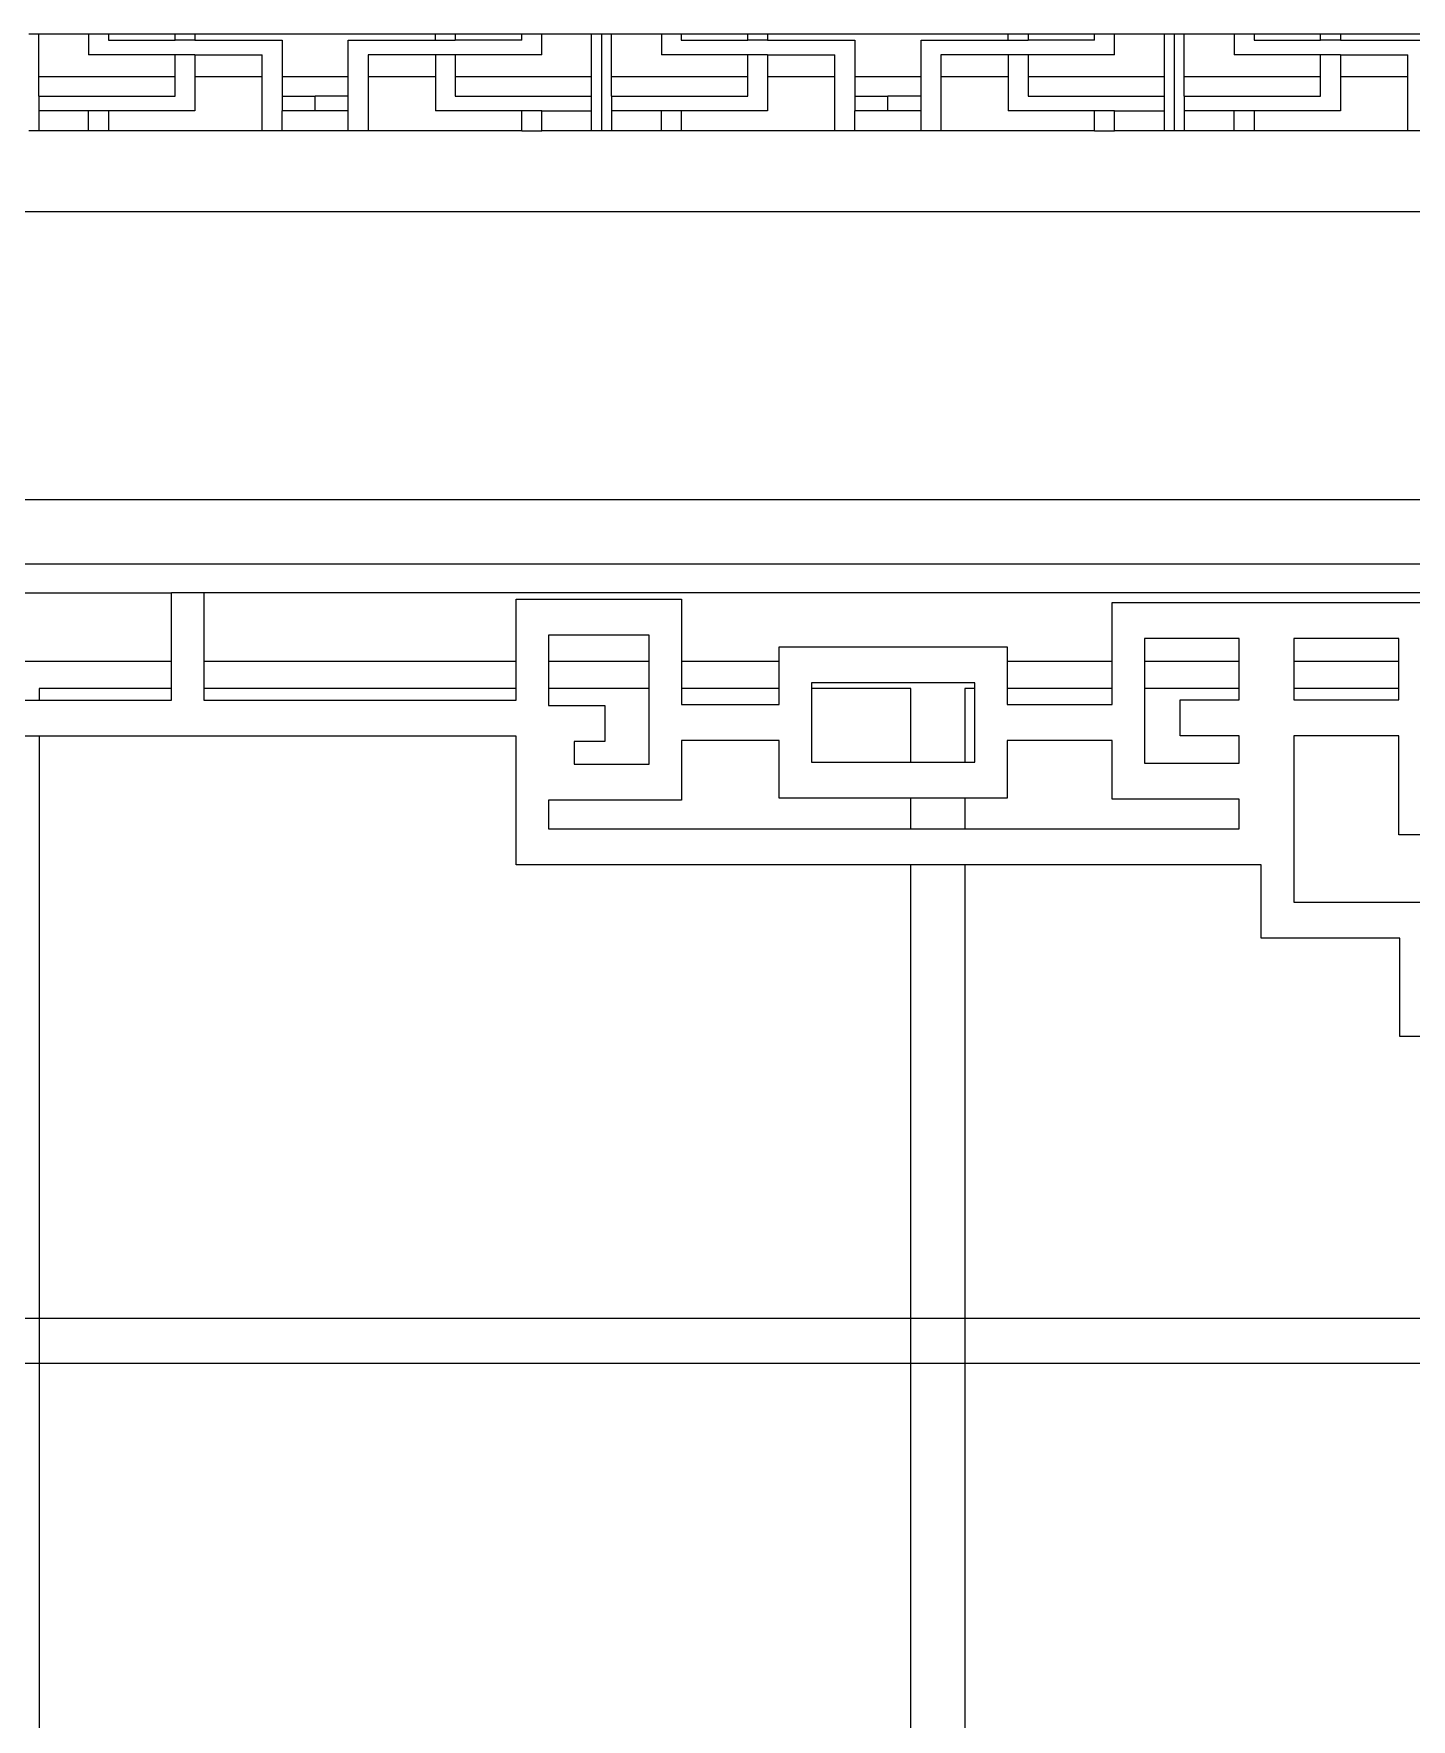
# Model space of a CAD drawing. Extents: x -24961 to 905641, y -154323 to 635957.
# Drawn here: x 424978 to 426509, y -117447 to -115574 of the extents above; entities that cross this region are included whole.
import ezdxf

# ---------------------------------------------------------------- set-up
doc = ezdxf.new("R2010")
doc.units = 0
doc.header["$LTSCALE"] = 1000
doc.header["$MEASUREMENT"] = 0
doc.layers.add('窗', color=154, linetype='Continuous')

msp = doc.modelspace()

# ---------------------------------------------------------------- linework, layer by layer
for p, q in [((424972.2, -115574.5), (424983.2, -115574.5)), ((424983.2, -115621.9), (424983.2, -115574.5)), ((424983.2, -115574.5), (425038.7, -115574.5)), ((425038.7, -115574.5), (425038.7, -115598.1)), ((425038.7, -115574.5), (425060.7, -115574.5)), ((425060.7, -115574.5), (425060.7, -115581.6)), ((425060.7, -115574.5), (425134.7, -115574.5)), ((425060.7, -115581.6), (425134.7, -115581.6)), ((425134.7, -115581.6), (425134.7, -115574.5)), ((425134.7, -115574.5), (425156.7, -115574.5)), ((425156.7, -115581.6), (425134.7, -115581.6)), ((425156.7, -115574.5), (425156.7, -115581.6)), ((425156.7, -115574.5), (425424.1, -115574.5)), ((425156.7, -115581.6), (425253.6, -115581.6)), ((425253.6, -115581.6), (425253.6, -115621.9)), ((425327.2, -115581.6), (425424.1, -115581.6)), ((425327.2, -115621.9), (425327.2, -115581.6)), ((425424.1, -115581.6), (425424.1, -115574.5)), ((425424.1, -115574.5), (425446.2, -115574.5)), ((425424.1, -115581.6), (425446.2, -115581.6)), ((425446.2, -115574.5), (425446.2, -115581.6)), ((425446.2, -115574.5), (425520.1, -115574.5)), ((425520.1, -115581.6), (425446.2, -115581.6)), ((425520.1, -115581.6), (425520.1, -115574.5)), ((425520.1, -115574.5), (425542.2, -115574.5)), ((425542.2, -115598.1), (425542.2, -115574.5)), ((425542.2, -115574.5), (425597.7, -115574.5)), ((425597.7, -115621.9), (425597.7, -115574.5)), ((425597.7, -115574.5), (425608.7, -115574.5)), ((425608.7, -115574.5), (425608.7, -115682.4)), ((425608.7, -115574.5), (425619.7, -115574.5)), ((425619.7, -115621.9), (425619.7, -115574.5)), ((425619.7, -115574.5), (425675.2, -115574.5)), ((425675.2, -115574.5), (425675.2, -115598.1)), ((425675.2, -115574.5), (425697.3, -115574.5)), ((425697.3, -115574.5), (425697.3, -115581.6)), ((425697.3, -115574.5), (425771.2, -115574.5)), ((425697.3, -115581.6), (425771.2, -115581.6)), ((425771.2, -115581.6), (425771.2, -115574.5)), ((425771.2, -115574.5), (425793.3, -115574.5)), ((425793.3, -115581.6), (425771.2, -115581.6)), ((425793.3, -115574.5), (425793.3, -115581.6)), ((425793.3, -115574.5), (426060.7, -115574.5)), ((425793.3, -115581.6), (425890.2, -115581.6)), ((425890.2, -115581.6), (425890.2, -115621.9)), ((425963.8, -115581.6), (426060.7, -115581.6)), ((425963.8, -115621.9), (425963.8, -115581.6)), ((426060.7, -115581.6), (426060.7, -115574.5)), ((426060.7, -115574.5), (426082.8, -115574.5)), ((426060.7, -115581.6), (426082.8, -115581.6)), ((426082.8, -115574.5), (426082.8, -115581.6)), ((426082.8, -115574.5), (426156.7, -115574.5)), ((426156.7, -115581.6), (426082.8, -115581.6)), ((426156.7, -115581.6), (426156.7, -115574.5)), ((426156.7, -115574.5), (426178.8, -115574.5)), ((426178.8, -115598.1), (426178.8, -115574.5)), ((426178.8, -115574.5), (426234.2, -115574.5)), ((426234.2, -115621.9), (426234.2, -115574.5)), ((426234.2, -115574.5), (426245.3, -115574.5)), ((426245.3, -115682.4), (426245.3, -115574.5)), ((426245.3, -115574.5), (426256.3, -115574.5)), ((426256.3, -115621.9), (426256.3, -115574.5)), ((426256.3, -115574.5), (426311.8, -115574.5)), ((426311.8, -115574.5), (426311.8, -115598.1)), ((426311.8, -115574.5), (426333.8, -115574.5)), ((426333.8, -115574.5), (426333.8, -115581.6)), ((426333.8, -115574.5), (426407.8, -115574.5)), ((426333.8, -115581.6), (426407.8, -115581.6)), ((426407.8, -115581.6), (426407.8, -115574.5)), ((426407.8, -115574.5), (426429.8, -115574.5)), ((426429.8, -115581.6), (426407.8, -115581.6)), ((426429.8, -115574.5), (426429.8, -115581.6)), ((426429.8, -115574.5), (426697.2, -115574.5)), ((426429.8, -115581.6), (426526.8, -115581.6)), ((425134.7, -115598.1), (425038.7, -115598.1)), ((425156.7, -115598.1), (425134.7, -115598.1)), ((425134.7, -115621.9), (425134.7, -115598.1)), ((425156.7, -115598.1), (425156.7, -115621.9)), ((425156.7, -115598.1), (425231.6, -115598.1)), ((425231.6, -115621.9), (425231.6, -115598.1)), ((425424.1, -115598.1), (425349.3, -115598.1)), ((425349.3, -115598.1), (425349.3, -115621.9)), ((425446.2, -115598.1), (425424.1, -115598.1)), ((425424.1, -115598.1), (425424.1, -115621.9)), ((425542.2, -115598.1), (425446.2, -115598.1)), ((425446.2, -115598.1), (425446.2, -115621.9)), ((425771.2, -115598.1), (425675.2, -115598.1)), ((425793.3, -115598.1), (425771.2, -115598.1)), ((425771.2, -115621.9), (425771.2, -115598.1)), ((425793.3, -115598.1), (425793.3, -115621.9)), ((425793.3, -115598.1), (425868.1, -115598.1)), ((425868.1, -115621.9), (425868.1, -115598.1)), ((426060.7, -115598.1), (425985.8, -115598.1)), ((425985.8, -115598.1), (425985.8, -115621.9)), ((426082.8, -115598.1), (426060.7, -115598.1)), ((426060.7, -115598.1), (426060.7, -115621.9)), ((426178.8, -115598.1), (426082.8, -115598.1)), ((426082.8, -115598.1), (426082.8, -115621.9)), ((426407.8, -115598.1), (426311.8, -115598.1)), ((426429.8, -115598.1), (426407.8, -115598.1)), ((426407.8, -115621.9), (426407.8, -115598.1)), ((426429.8, -115598.1), (426429.8, -115621.9)), ((426429.8, -115598.1), (426504.7, -115598.1)), ((426504.7, -115621.9), (426504.7, -115598.1)), ((424983.2, -115621.9), (425134.7, -115621.9)), ((424983.2, -115643.7), (424983.2, -115621.9)), ((425134.7, -115643.7), (425134.7, -115621.9)), ((425156.7, -115621.9), (425231.6, -115621.9)), ((425156.7, -115621.9), (425156.7, -115660.2)), ((425231.6, -115682.4), (425231.6, -115621.9)), ((425253.6, -115621.9), (425327.2, -115621.9)), ((425253.6, -115621.9), (425253.6, -115643.7)), ((425327.2, -115643.7), (425327.2, -115621.9)), ((425349.3, -115621.9), (425424.1, -115621.9)), ((425349.3, -115621.9), (425349.3, -115682.4)), ((425424.1, -115621.9), (425424.1, -115660.2)), ((425446.2, -115621.9), (425597.7, -115621.9)), ((425446.2, -115621.9), (425446.2, -115643.7)), ((425597.7, -115643.7), (425597.7, -115621.9)), ((425619.7, -115621.9), (425771.2, -115621.9)), ((425619.7, -115643.7), (425619.7, -115621.9)), ((425771.2, -115643.7), (425771.2, -115621.9)), ((425793.3, -115621.9), (425868.1, -115621.9)), ((425793.3, -115621.9), (425793.3, -115660.2)), ((425868.1, -115682.4), (425868.1, -115621.9)), ((425890.2, -115621.9), (425963.8, -115621.9)), ((425890.2, -115621.9), (425890.2, -115643.7)), ((425963.8, -115643.7), (425963.8, -115621.9)), ((425985.8, -115621.9), (426060.7, -115621.9)), ((425985.8, -115621.9), (425985.8, -115682.4)), ((426060.7, -115621.9), (426060.7, -115660.2)), ((426082.8, -115621.9), (426234.2, -115621.9)), ((426082.8, -115621.9), (426082.8, -115643.7)), ((426234.2, -115643.7), (426234.2, -115621.9)), ((426256.3, -115621.9), (426407.8, -115621.9)), ((426256.3, -115643.7), (426256.3, -115621.9)), ((426407.8, -115643.7), (426407.8, -115621.9)), ((426429.8, -115621.9), (426504.7, -115621.9)), ((426429.8, -115621.9), (426429.8, -115660.2)), ((426504.7, -115682.4), (426504.7, -115621.9)), ((424983.2, -115643.7), (424983.2, -115660.2)), ((424983.2, -115643.7), (425134.7, -115643.7)), ((425253.6, -115643.7), (425253.6, -115660.2)), ((425253.6, -115643.7), (425290.4, -115643.7)), ((425327.2, -115643.7), (425290.4, -115643.7)), ((425290.4, -115660.2), (425290.4, -115643.7)), ((425327.2, -115660.2), (425327.2, -115643.7)), ((425446.2, -115643.7), (425597.7, -115643.7)), ((425597.7, -115660.2), (425597.7, -115643.7)), ((425619.7, -115643.7), (425619.7, -115660.2)), ((425619.7, -115643.7), (425771.2, -115643.7)), ((425890.2, -115643.7), (425890.2, -115660.2)), ((425890.2, -115643.7), (425927, -115643.7)), ((425963.8, -115643.7), (425927, -115643.7)), ((425927, -115660.2), (425927, -115643.7)), ((425963.8, -115660.2), (425963.8, -115643.7)), ((426082.8, -115643.7), (426234.2, -115643.7)), ((426234.2, -115660.2), (426234.2, -115643.7)), ((426256.3, -115643.7), (426256.3, -115660.2)), ((426256.3, -115643.7), (426407.8, -115643.7)), ((424983.2, -115660.2), (424983.2, -115682.4)), ((425038.7, -115660.2), (424983.2, -115660.2)), ((425060.7, -115660.2), (425038.7, -115660.2)), ((425038.7, -115682.4), (425038.7, -115660.2)), ((425156.7, -115660.2), (425060.7, -115660.2)), ((425060.7, -115660.2), (425060.7, -115682.4)), ((425253.6, -115682.4), (425253.6, -115660.2)), ((425290.4, -115660.2), (425253.6, -115660.2)), ((425327.2, -115660.2), (425290.4, -115660.2)), ((425327.2, -115682.4), (425327.2, -115660.2)), ((425520.1, -115660.2), (425424.1, -115660.2)), ((425520.1, -115682.4), (425520.1, -115660.2)), ((425542.2, -115660.2), (425520.1, -115660.2)), ((425542.2, -115660.2), (425597.7, -115660.2)), ((425542.2, -115682.4), (425542.2, -115660.2)), ((425597.7, -115682.4), (425597.7, -115660.2)), ((425619.7, -115660.2), (425619.7, -115682.4)), ((425675.2, -115660.2), (425619.7, -115660.2)), ((425697.3, -115660.2), (425675.2, -115660.2)), ((425675.2, -115682.4), (425675.2, -115660.2)), ((425793.3, -115660.2), (425697.3, -115660.2)), ((425697.3, -115660.2), (425697.3, -115682.4)), ((425890.2, -115682.4), (425890.2, -115660.2)), ((425927, -115660.2), (425890.2, -115660.2)), ((425963.8, -115660.2), (425927, -115660.2)), ((425963.8, -115682.4), (425963.8, -115660.2)), ((426156.7, -115660.2), (426060.7, -115660.2)), ((426156.7, -115682.4), (426156.7, -115660.2)), ((426178.8, -115660.2), (426156.7, -115660.2)), ((426178.8, -115660.2), (426234.2, -115660.2)), ((426178.8, -115682.4), (426178.8, -115660.2)), ((426234.2, -115682.4), (426234.2, -115660.2)), ((426256.3, -115660.2), (426256.3, -115682.4)), ((426311.8, -115660.2), (426256.3, -115660.2)), ((426333.8, -115660.2), (426311.8, -115660.2)), ((426311.8, -115682.4), (426311.8, -115660.2)), ((426429.8, -115660.2), (426333.8, -115660.2)), ((426333.8, -115660.2), (426333.8, -115682.4)), ((424983.2, -115682.4), (424972.2, -115682.4)), ((425038.7, -115682.4), (424983.2, -115682.4)), ((425060.7, -115682.4), (425038.7, -115682.4)), ((425231.6, -115682.4), (425060.7, -115682.4)), ((425253.6, -115682.4), (425231.6, -115682.4)), ((425327.2, -115682.4), (425253.6, -115682.4)), ((425349.3, -115682.4), (425327.2, -115682.4)), ((425520.1, -115682.4), (425349.3, -115682.4)), ((425520.1, -115682.4), (425542.2, -115682.4)), ((425597.7, -115682.4), (425542.2, -115682.4)), ((425608.7, -115682.4), (425597.7, -115682.4)), ((425619.7, -115682.4), (425608.7, -115682.4)), ((425675.2, -115682.4), (425619.7, -115682.4)), ((425697.3, -115682.4), (425675.2, -115682.4)), ((425868.1, -115682.4), (425697.3, -115682.4)), ((425890.2, -115682.4), (425868.1, -115682.4)), ((425963.8, -115682.4), (425890.2, -115682.4)), ((425985.8, -115682.4), (425963.8, -115682.4)), ((426156.7, -115682.4), (425985.8, -115682.4)), ((426156.7, -115682.4), (426178.8, -115682.4)), ((426234.2, -115682.4), (426178.8, -115682.4)), ((426245.3, -115682.4), (426234.2, -115682.4)), ((426256.3, -115682.4), (426245.3, -115682.4)), ((426311.8, -115682.4), (426256.3, -115682.4)), ((426333.8, -115682.4), (426311.8, -115682.4)), ((426504.7, -115682.4), (426333.8, -115682.4)), ((426526.8, -115682.4), (426504.7, -115682.4)), ((422974.4, -115771.9), (426935.7, -115771.9)), ((424953.2, -116091.9), (426935.2, -116091.9)), ((426870.4, -116163.9), (424953.2, -116163.9)), ((424953.2, -116195.9), (425130.9, -116195.9)), ((425130.9, -116271.9), (425130.9, -116195.9)), ((425166.8, -116195.9), (425130.9, -116195.9)), ((425166.8, -116195.9), (425166.8, -116271.9)), ((426778.2, -116195.9), (425166.8, -116195.9)), ((425513.7, -116202.8), (425697.7, -116202.8)), ((425513.7, -116271.9), (425513.7, -116202.8)), ((425697.7, -116202.8), (425697.7, -116271.9)), ((426176.2, -116206.6), (426530.8, -116206.6)), ((426176.2, -116271.9), (426176.2, -116206.6)), ((425661.7, -116242.8), (425549.6, -116242.8)), ((425549.6, -116242.8), (425549.6, -116271.9)), ((425661.7, -116271.9), (425661.7, -116242.8)), ((425806, -116255.6), (426059.6, -116255.6)), ((425806, -116271.9), (425806, -116255.6)), ((426059.6, -116255.6), (426059.6, -116271.9)), ((426317.3, -116246.6), (426212.1, -116246.6)), ((426212.1, -116246.6), (426212.1, -116271.9)), ((426317.3, -116271.9), (426317.3, -116246.6)), ((426494.9, -116246.6), (426377.9, -116246.6)), ((426377.9, -116246.6), (426377.9, -116271.9)), ((426494.9, -116271.9), (426494.9, -116246.6)), ((425130.9, -116271.9), (424775.5, -116271.9)), ((425130.9, -116301.9), (425130.9, -116271.9)), ((425513.7, -116271.9), (425166.8, -116271.9)), ((425166.8, -116271.9), (425166.8, -116301.9)), ((425513.7, -116301.9), (425513.7, -116271.9)), ((425661.7, -116271.9), (425549.6, -116271.9)), ((425549.6, -116271.9), (425549.6, -116301.9)), ((425661.7, -116301.9), (425661.7, -116271.9)), ((425806, -116271.9), (425697.7, -116271.9)), ((425697.7, -116271.9), (425697.7, -116301.9)), ((425806, -116301.9), (425806, -116271.9)), ((426176.2, -116271.9), (426059.6, -116271.9)), ((426059.6, -116271.9), (426059.6, -116301.9)), ((426176.2, -116301.9), (426176.2, -116271.9)), ((426317.3, -116271.9), (426212.1, -116271.9)), ((426212.1, -116271.9), (426212.1, -116301.9)), ((426317.3, -116301.9), (426317.3, -116271.9)), ((426494.9, -116271.9), (426377.9, -116271.9)), ((426377.9, -116271.9), (426377.9, -116301.9)), ((426494.9, -116301.9), (426494.9, -116271.9)), ((424983.6, -116301.9), (424983.6, -116315.1)), ((425130.9, -116301.9), (424983.6, -116301.9)), ((425130.9, -116315.1), (425130.9, -116301.9)), ((425513.7, -116301.9), (425166.8, -116301.9)), ((425166.8, -116301.9), (425166.8, -116315.1)), ((425513.7, -116315.1), (425513.7, -116301.9)), ((425661.7, -116301.9), (425549.6, -116301.9)), ((425549.6, -116301.9), (425549.6, -116321.1)), ((425661.7, -116386.1), (425661.7, -116301.9)), ((425806, -116301.9), (425697.7, -116301.9)), ((425697.7, -116301.9), (425697.7, -116319.8)), ((425806, -116319.8), (425806, -116301.9)), ((426023.7, -116295.6), (425841.9, -116295.6)), ((425841.9, -116295.6), (425841.9, -116301.9)), ((425952.4, -116301.9), (425841.9, -116301.9)), ((425841.9, -116301.9), (425841.9, -116383.9)), ((425952.4, -116383.9), (425952.4, -116301.9)), ((426012.6, -116301.9), (426012.6, -116383.9)), ((426023.7, -116301.9), (426012.6, -116301.9)), ((426023.7, -116301.9), (426023.7, -116295.6)), ((426023.7, -116383.9), (426023.7, -116301.9)), ((426176.2, -116301.9), (426059.6, -116301.9)), ((426059.6, -116301.9), (426059.6, -116319.8)), ((426176.2, -116319.8), (426176.2, -116301.9)), ((426317.3, -116301.9), (426212.1, -116301.9)), ((426212.1, -116301.9), (426212.1, -116385)), ((426317.3, -116314.8), (426317.3, -116301.9)), ((426494.9, -116301.9), (426377.9, -116301.9)), ((426377.9, -116301.9), (426377.9, -116314.8)), ((426494.9, -116314.8), (426494.9, -116301.9)), ((424953.2, -116315.1), (424983.6, -116315.1)), ((424983.6, -116315.1), (425130.9, -116315.1)), ((425166.8, -116315.1), (425513.7, -116315.1)), ((425549.6, -116321.1), (425612.5, -116321.1)), ((425612.5, -116321.1), (425612.5, -116361.1)), ((425697.7, -116319.8), (425806, -116319.8)), ((426059.6, -116319.8), (426176.2, -116319.8)), ((426251.9, -116314.8), (426317.3, -116314.8)), ((426251.9, -116354.8), (426251.9, -116314.8)), ((426377.9, -116314.8), (426494.9, -116314.8)), ((424983.6, -116355.1), (424953.2, -116355.1)), ((425513.7, -116355.1), (424983.6, -116355.1)), ((425513.7, -116498.1), (425513.7, -116355.1)), ((425578.1, -116361.1), (425578.1, -116386.1)), ((425612.5, -116361.1), (425578.1, -116361.1)), ((425697.7, -116359.8), (425697.7, -116426.1)), ((425806, -116359.8), (425697.7, -116359.8)), ((425806, -116423.9), (425806, -116359.8)), ((426059.6, -116359.8), (426059.6, -116423.9)), ((426176.2, -116359.8), (426059.6, -116359.8)), ((426176.2, -116425), (426176.2, -116359.8)), ((426317.3, -116354.8), (426251.9, -116354.8)), ((426317.3, -116385), (426317.3, -116354.8)), ((426377.9, -116354.8), (426377.9, -116539.6)), ((426494.9, -116354.8), (426377.9, -116354.8)), ((426494.9, -116464.6), (426494.9, -116354.8)), ((425578.1, -116386.1), (425661.7, -116386.1)), ((425841.9, -116383.9), (425952.4, -116383.9)), ((425952.4, -116383.9), (426012.6, -116383.9)), ((426012.6, -116383.9), (426023.7, -116383.9)), ((426212.1, -116385), (426317.3, -116385)), ((425952.4, -116423.9), (425806, -116423.9)), ((425952.4, -116458.1), (425952.4, -116423.9)), ((426012.6, -116423.9), (425952.4, -116423.9)), ((426012.6, -116423.9), (426012.6, -116458.1)), ((426059.6, -116423.9), (426012.6, -116423.9)), ((426317.3, -116425), (426176.2, -116425)), ((426317.3, -116458.1), (426317.3, -116425)), ((425549.6, -116426.1), (425549.6, -116458.1)), ((425697.7, -116426.1), (425549.6, -116426.1)), ((425549.6, -116458.1), (425952.4, -116458.1)), ((425952.4, -116458.1), (426012.6, -116458.1)), ((426012.6, -116458.1), (426317.3, -116458.1)), ((426643.4, -116464.6), (426494.9, -116464.6)), ((425952.4, -116498.1), (425513.7, -116498.1)), ((426012.6, -116498.1), (425952.4, -116498.1)), ((426341.9, -116498.1), (426012.6, -116498.1)), ((426341.9, -116579.6), (426341.9, -116498.1)), ((426377.9, -116539.6), (426643.4, -116539.6)), ((426495.8, -116579.6), (426341.9, -116579.6)), ((426495.8, -116688.9), (426495.8, -116579.6)), ((426643.4, -116688.9), (426495.8, -116688.9))]:
    msp.add_line(p, q)
at = {"layer": '窗'}
for p, q in [((424983.6, -116355.1), (424983.6, -117001.9)), ((425952.4, -117001.9), (425952.4, -116498.1)), ((426012.6, -116498.1), (426012.6, -117001.9)), ((424923.3, -117001.9), (424983.6, -117001.9)), ((424983.6, -117001.9), (424983.6, -117051.9)), ((424983.6, -117001.9), (425952.4, -117001.9)), ((425952.4, -117051.9), (425952.4, -117001.9)), ((425952.4, -117001.9), (426012.6, -117001.9)), ((426012.6, -117001.9), (426012.6, -117051.9)), ((426012.6, -117001.9), (426778.2, -117001.9)), ((424923.3, -117051.9), (424983.6, -117051.9)), ((424983.6, -117051.9), (425952.4, -117051.9)), ((424983.6, -117051.9), (424983.6, -120241.9)), ((425952.4, -120241.9), (425952.4, -117051.9)), ((425952.4, -117051.9), (426012.6, -117051.9)), ((426012.6, -117051.9), (426778.2, -117051.9)), ((426012.6, -117051.9), (426012.6, -120241.9))]:
    msp.add_line(p, q, dxfattribs=at)

doc.saveas('drawing.dxf')
